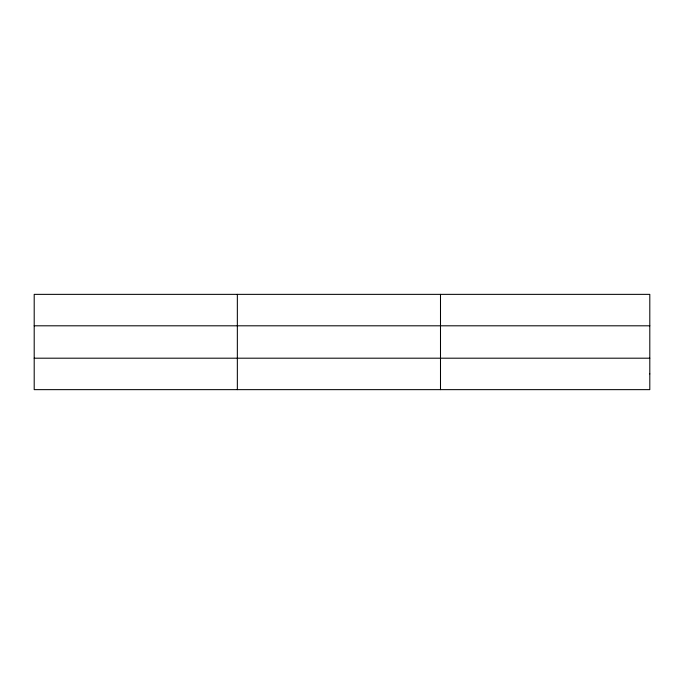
<?xml version="1.0" encoding="UTF-8"?>
<svg xmlns="http://www.w3.org/2000/svg" width="684" height="684" viewBox="0 0 684 684"><rect width="100%" height="100%" fill="white"/><g stroke="black" fill="none" stroke-linecap="round" stroke-linejoin="round"><path stroke-width="1.03" d="M237.348 389.641L237.348 294.359M440.496 389.641L440.496 294.359M34.2 325.806L649.8 325.806M34.2 358.194L649.8 358.194M649.8 373.917L649.8 389.641L34.2 389.641L34.2 294.359L649.8 294.359L649.8 373.917"/></g></svg>
